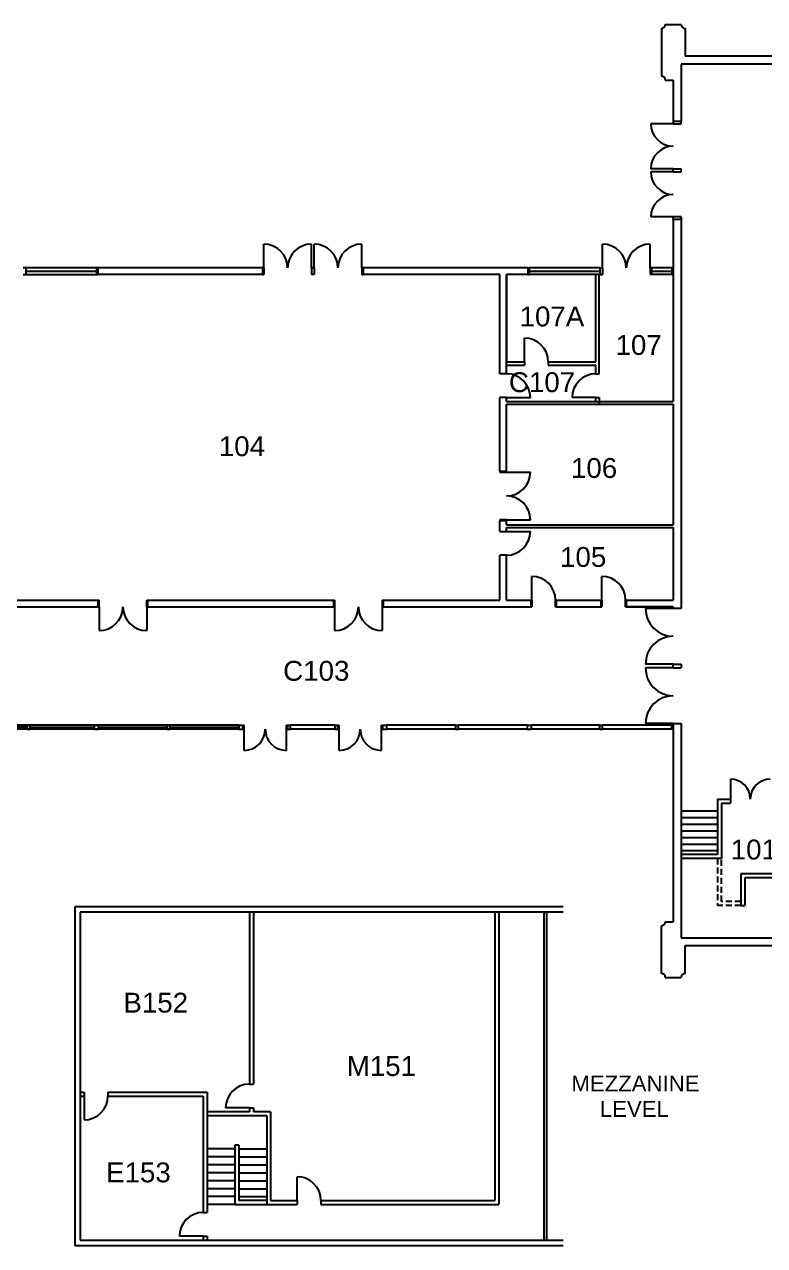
# Model space of a CAD drawing. Header units: inches. Extents: x 6 to 3619, y -312 to 2801.
# Drawn here: x 1226 to 2345, y -312 to 1533 of the extents above; entities that cross this region are included whole.
import ezdxf
from ezdxf.enums import TextEntityAlignment as Align

# ---------------------------------------------------------------- set-up
doc = ezdxf.new("R2010")
doc.units = ezdxf.units.IN
doc.header["$MEASUREMENT"] = 0
doc.linetypes.add('HIDDEN', pattern=[0.375, 0.25, -0.125])
for name, color, linetype in [('A-DOOR', 4, 'Continuous'), ('A-FLOR-STRS', 4, 'Continuous'), ('A-GLAZ', 3, 'Continuous'), ('A-PFLOR-TEXT', 3, 'Continuous'), ('A-PFLR-TEXT', 3, 'Continuous'), ('A-WALL', 5, 'Continuous'), ('A-WALL-JAMB', 6, 'Continuous')]:
    doc.layers.add(name, color=color, linetype=linetype)
doc.styles.get("Standard").update_dxf_attribs({"font": 'ARIAL.TTF'})

msp = doc.modelspace()

# ---------------------------------------------------------------- linework, layer by layer
at = {"layer": 'A-DOOR'}
for p, q in [((2207.1, 1383.3), (2173.1, 1383.3)), ((2207.1, 1315.3), (2173.1, 1315.3)), ((2207.1, 1310.3), (2173.1, 1310.3)), ((2207.1, 1242.3), (2173.1, 1242.3)), ((1588.1, 1165.3), (1588.1, 1201.3)), ((1660.1, 1165.3), (1660.1, 1201.3)), ((1664.1, 1165.3), (1664.1, 1201.3)), ((1736.1, 1165.3), (1736.1, 1201.3)), ((2100.1, 1165.3), (2100.1, 1201.3)), ((2172.1, 1165.3), (2172.1, 1201.3)), ((1982.1, 1023.3), (1982.1, 1059.3)), ((1955.1, 969.3), (1991.1, 969.3)), ((2090.1, 969.3), (2054.1, 969.3)), ((1955.1, 856.8), (1991.1, 856.8)), ((1955.1, 784.8), (1991.1, 784.8)), ((1955.1, 767.3), (1991.1, 767.3)), ((1993.1, 663.3), (1993.1, 699.3)), ((2099.1, 663.3), (2099.1, 699.3)), ((1339.1, 653.3), (1339.1, 617.3)), ((1411.1, 653.3), (1411.1, 617.3)), ((1695.1, 653.3), (1695.1, 617.3)), ((1767.1, 653.3), (1767.1, 617.3)), ((2207.1, 650.8), (2165.1, 650.8)), ((2207.1, 566.8), (2165.1, 566.8)), ((2207.1, 560.8), (2165.1, 560.8)), ((1558.3, 436.3), (1558.3, 468.3)), ((1622.3, 436.3), (1622.3, 468.3)), ((1702, 436.3), (1702, 468.3)), ((1766, 436.3), (1766, 468.3)), ((2207.1, 476.8), (2165.1, 476.8)), ((2293.6, 392.8), (2293.6, 362.8)), ((1316.4, -86), (1316.4, -122)), ((1566.4, -104), (1530.4, -104)), ((1638.4, -244), (1638.4, -208)), ((1496.4, -298), (1460.4, -298))]:
    msp.add_line(p, q, dxfattribs=at)
for centre, radius, start, end in [((2207.1, 1383.3), 34, 180, 270), ((2207.1, 1315.3), 34, 90, 180), ((2207.1, 1310.3), 34, 180, 270), ((2207.1, 1242.3), 34, 90, 180), ((1588.1, 1165.3), 36, 0, 90), ((1660.1, 1165.3), 36, 90, 180), ((1664.1, 1165.3), 36, 0, 90), ((1736.1, 1165.3), 36, 90, 180), ((2100.1, 1165.3), 36, 0, 90), ((2172.1, 1165.3), 36, 90, 180), ((1982.1, 1023.3), 36, 0, 90), ((1955.1, 969.3), 36, 0, 90), ((2090.1, 969.3), 36, 90, 180), ((1955.1, 856.8), 36, 270, 0), ((1955.1, 784.8), 36, 0, 90), ((1955.1, 767.3), 36, 270, 0), ((1993.1, 663.3), 36, 0, 90), ((2099.1, 663.3), 36, 0, 90), ((1339.1, 653.3), 36, 270, 0), ((1411.1, 653.3), 36, 180, 270), ((1695.1, 653.3), 36, 270, 0), ((1767.1, 653.3), 36, 180, 270), ((2207.1, 650.8), 42, 180, 270), ((2207.1, 566.8), 42, 90, 180), ((2207.1, 560.8), 42, 180, 270), ((2207.1, 476.8), 42, 90, 180), ((1558.3, 468.3), 32, 270, 0), ((1622.3, 468.3), 32, 180, 270), ((1702, 468.3), 32, 270, 0), ((1766, 468.3), 32, 180, 270), ((2293.6, 362.8), 30, 0, 90), ((2353.6, 362.8), 30, 90, 180), ((1566.4, -104), 36, 90, 180), ((1316.4, -86), 36, 270, 0), ((1638.4, -244), 36, 0, 90), ((1496.4, -298), 36, 90, 180)]:
    msp.add_arc(centre, radius, start, end, dxfattribs=at)
at = {"layer": 'A-FLOR-STRS'}
for p, q in [((2219.1, 344.8), (2274.1, 344.8)), ((2219.1, 334.8), (2274.1, 334.8)), ((2219.1, 324.8), (2274.1, 324.8)), ((2219.1, 314.8), (2274.1, 314.8)), ((2219.1, 304.8), (2274.1, 304.8)), ((2219.1, 294.8), (2274.1, 294.8)), ((2219.1, 284.8), (2274.1, 284.8)), ((1544.4, -166), (1502.4, -166)), ((1550.4, -166), (1592.4, -166)), ((1544.4, -178), (1502.4, -178)), ((1550.4, -178), (1592.4, -178)), ((1544.4, -190), (1502.4, -190)), ((1544.4, -202), (1502.4, -202)), ((1550.4, -190), (1592.4, -190)), ((1550.4, -202), (1592.4, -202)), ((1544.4, -214), (1502.4, -214)), ((1550.4, -214), (1592.4, -214)), ((1544.4, -226), (1502.4, -226)), ((1544.4, -238), (1502.4, -238)), ((1550.4, -226), (1592.4, -226)), ((1550.4, -238), (1592.4, -238)), ((1544.4, -250), (1502.4, -250))]:
    msp.add_line(p, q, dxfattribs=at)
at = {"layer": 'A-GLAZ'}
for p, q in [((1335.1, 1165.3), (1228.1, 1165.3)), ((2096.1, 1165.3), (1989.1, 1165.3)), ((2205.1, 1165.3), (2174.1, 1165.3)), ((1228.1, 1160.3), (1335.1, 1160.3)), ((1228.1, 1155.3), (1335.1, 1155.3)), ((1989.1, 1160.3), (2096.1, 1160.3)), ((2096.1, 1155.3), (1989.1, 1155.3)), ((2174.1, 1160.3), (2205.1, 1160.3)), ((2205.1, 1155.3), (2174.1, 1155.3)), ((1550.1, 474.3), (1129.1, 474.3)), ((1550.1, 468.3), (1129.1, 468.3)), ((1230.1, 471.3), (1131.1, 471.3)), ((1234.1, 471.3), (1332.1, 471.3)), ((1338.1, 471.3), (1442.1, 471.3)), ((1446.1, 471.3), (1550.1, 471.3)), ((1695.8, 474.3), (1628.5, 474.3)), ((1695.8, 468.3), (1628.5, 468.3)), ((1878.1, 474.3), (1774.1, 474.3)), ((1878.1, 468.3), (1774.1, 468.3)), ((1986.1, 474.3), (1882.1, 474.3)), ((1986.1, 468.3), (1882.1, 468.3)), ((2096.1, 474.3), (1992.1, 474.3)), ((2096.1, 468.3), (1992.1, 468.3)), ((2205.1, 474.3), (2100.1, 474.3)), ((2205.1, 468.3), (2100.1, 468.3))]:
    msp.add_line(p, q, dxfattribs=at)
at = {"layer": 'A-WALL'}
for p, q in [((2195.1, 1533.3), (2219.1, 1533.3)), ((2189.1, 1527.3), (2189.1, 1455.3)), ((2225.1, 1527.3), (2225.1, 1485.3)), ((2534.1, 1485.3), (2225.1, 1485.3)), ((2219.1, 1473.3), (2219.1, 1387.3)), ((3575.1, 1473.3), (2219.1, 1473.3)), ((2195.1, 1449.3), (2207.1, 1449.3)), ((2207.1, 1449.3), (2207.1, 1387.3)), ((2207.1, 1238.3), (2207.1, 963.3)), ((2219.1, 1238.3), (2219.1, 651.3)), ((1586.1, 1165.3), (1337.1, 1165.3)), ((1987.1, 1165.3), (1738.1, 1165.3)), ((1586.1, 1155.3), (1337.1, 1155.3)), ((1945.1, 1155.3), (1738.1, 1155.3)), ((1945.1, 1005.3), (1945.1, 1155.3)), ((1955.1, 1155.3), (1955.1, 1023.3)), ((1955.1, 1005.3), (1955.1, 1155.3)), ((1987.1, 1155.3), (1955.1, 1155.3)), ((2090.1, 1023.3), (2090.1, 1155.3)), ((2095.1, 1005.3), (2095.1, 1155.3)), ((1955.1, 1023.3), (1982.1, 1023.3)), ((1955.1, 1023.3), (1982.1, 1023.3)), ((1955.1, 1023.3), (1982.1, 1023.3)), ((1955.1, 1018.3), (1982.1, 1018.3)), ((1982.1, 1023.3), (1982.1, 1018.3)), ((2018.1, 1023.3), (2090.1, 1023.3)), ((2018.1, 1023.3), (2090.1, 1023.3)), ((2018.1, 1023.3), (2018.1, 1018.3)), ((2018.1, 1018.3), (2090.1, 1018.3)), ((2090.1, 1005.3), (2090.1, 1018.3)), ((1955.1, 1005.3), (1945.1, 1005.3)), ((2090.1, 1005.3), (2095.1, 1005.3)), ((1945.1, 858.3), (1945.1, 969.3)), ((1955.1, 969.3), (1945.1, 969.3)), ((1955.1, 963.3), (1955.1, 969.3)), ((1955.1, 963.3), (2207.1, 963.3)), ((2090.1, 963.3), (2090.1, 969.3)), ((2090.1, 969.3), (2095.1, 969.3)), ((2095.1, 969.3), (2095.1, 959.3)), ((1955.1, 858.3), (1955.1, 959.3)), ((1955.1, 959.3), (2207.1, 959.3)), ((2207.1, 959.3), (2207.1, 777.3)), ((1945.1, 767.3), (1945.1, 783.3)), ((1955.1, 777.3), (1955.1, 783.3)), ((1955.1, 777.3), (2207.1, 777.3)), ((1945.1, 767.3), (1955.1, 767.3)), ((1955.1, 773.3), (2207.1, 773.3)), ((1955.1, 767.3), (1955.1, 773.3)), ((2207.1, 773.3), (2207.1, 663.3)), ((1955.1, 731.3), (1945.1, 731.3)), ((1945.1, 663.3), (1945.1, 731.3)), ((1955.1, 663.3), (1955.1, 731.3)), ((1117.1, 663.3), (1339.1, 663.3)), ((1117.1, 653.3), (1339.1, 653.3)), ((1411.1, 663.3), (1695.1, 663.3)), ((1411.1, 653.3), (1695.1, 653.3)), ((1767.1, 663.3), (1945.1, 663.3)), ((1767.1, 653.3), (1993.1, 653.3)), ((1955.1, 663.3), (1993.1, 663.3)), ((2029.1, 663.3), (2099.1, 663.3)), ((2029.1, 653.3), (2099.1, 653.3)), ((2135.1, 663.3), (2207.1, 663.3)), ((2135.1, 653.3), (2207.1, 653.3)), ((2207.1, 653.3), (2135.1, 653.3)), ((2207.1, 653.3), (2207.1, 651.3)), ((2219.1, 650.8), (2207.1, 650.8)), ((2219.1, 651.3), (2219.1, 650.8)), ((2207.1, 476.8), (2219.1, 476.8)), ((2207.1, 476.3), (2207.1, 177.3)), ((2219.1, 476.8), (2219.1, 476.3)), ((2219.1, 476.3), (2219.1, 153.3)), ((2274.1, 362.8), (2274.1, 278.8)), ((2274.1, 362.8), (2293.6, 362.8)), ((2280.1, 356.8), (2280.1, 272.8)), ((2280.1, 356.8), (2293.6, 356.8)), ((2293.6, 362.8), (2293.6, 356.8)), ((2274.1, 278.8), (2219.1, 278.8)), ((2280.1, 272.8), (2219.1, 272.8)), ((2367.1, 249.8), (2309.1, 249.8)), ((2309.1, 249.8), (2309.1, 201.8)), ((2367.1, 243.8), (2315.1, 243.8)), ((2315.1, 243.8), (2315.1, 201.8)), ((2040.8, 200), (1302.4, 200)), ((1302.4, 200), (1302.4, -312)), ((1310.4, 192), (1310.4, -304)), ((2040.8, 192), (1310.4, 192)), ((1566.4, 192), (1566.4, -68)), ((1572.4, 192), (1572.4, -68)), ((1937.4, 192), (1937.4, -244)), ((1943.4, 192), (1943.4, -250)), ((2011.4, 192), (2011.4, -304)), ((2015.4, 192), (2015.4, -304)), ((2309.1, 201.8), (2315.1, 201.8)), ((2189.1, 99.3), (2189.1, 171.3)), ((2195.1, 177.3), (2207.1, 177.3)), ((2219.1, 153.3), (2367.1, 153.3)), ((2225.1, 141.3), (2534.1, 141.3)), ((2225.1, 99.3), (2225.1, 141.3)), ((2195.1, 93.3), (2219.1, 93.3)), ((1566.4, -68), (1572.4, -68)), ((1310.4, -80), (1316.4, -80)), ((1310.4, -86), (1316.4, -86)), ((1316.4, -80), (1316.4, -86)), ((1352.4, -80), (1352.4, -86)), ((1352.4, -80), (1502.4, -80)), ((1352.4, -86), (1496.4, -86)), ((1496.4, -86), (1496.4, -262)), ((1502.4, -80), (1502.4, -262)), ((1566.4, -110), (1502.4, -110)), ((1566.4, -104), (1572.4, -104)), ((1566.4, -104), (1566.4, -110)), ((1572.4, -104), (1572.4, -110)), ((1598.4, -110), (1572.4, -110)), ((1598.4, -110), (1598.4, -244)), ((1592.4, -116), (1502.4, -116)), ((1592.4, -116), (1592.4, -250)), ((1544.4, -160), (1544.4, -250)), ((1550.4, -160), (1544.4, -160)), ((1550.4, -160), (1550.4, -244)), ((1544.4, -250), (1638.4, -250)), ((1592.4, -244), (1550.4, -244)), ((1598.4, -244), (1638.4, -244)), ((1638.4, -244), (1638.4, -250)), ((1674.4, -244), (1674.4, -250)), ((1674.4, -244), (1937.4, -244)), ((1674.4, -250), (1943.4, -250)), ((1496.4, -262), (1502.4, -262)), ((1302.4, -312), (2040.8, -312)), ((1310.4, -304), (2040.8, -304)), ((1496.4, -298), (1502.4, -298)), ((1496.4, -298), (1496.4, -304)), ((1502.4, -298), (1502.4, -304))]:
    msp.add_line(p, q, dxfattribs=at)
at = {"layer": 'A-WALL', "linetype": 'HIDDEN', "ltscale": 36}
for p, q in [((2274.1, 272.8), (2274.1, 201.8)), ((2280.1, 207.8), (2280.1, 272.8)), ((2309.1, 207.8), (2280.1, 207.8)), ((2309.1, 201.8), (2274.1, 201.8))]:
    msp.add_line(p, q, dxfattribs=at)
at = {"layer": 'A-WALL'}
for centre, start, end in [((2189.1, 1533.3), 270, 360), ((2225.1, 1533.3), 180, 270), ((2189.1, 1449.3), 0, 90), ((2189.1, 177.3), 270, 0), ((2189.1, 93.3), 0, 90), ((2225.1, 93.3), 90, 180)]:
    msp.add_arc(centre, 6, start, end, dxfattribs=at)
at = {"layer": 'A-WALL-JAMB'}
for p, q in [((2207.1, 1387.3), (2207.1, 1383.3)), ((2207.1, 1387.3), (2219.1, 1387.3)), ((2219.1, 1383.3), (2219.1, 1387.3)), ((2207.1, 1383.3), (2219.1, 1383.3)), ((2207.1, 1310.3), (2207.1, 1315.3)), ((2207.1, 1315.3), (2219.1, 1315.3)), ((2207.1, 1310.3), (2219.1, 1310.3)), ((2219.1, 1310.3), (2219.1, 1315.3)), ((2207.1, 1238.3), (2207.1, 1242.3)), ((2219.1, 1242.3), (2207.1, 1242.3)), ((2219.1, 1238.3), (2207.1, 1238.3)), ((2219.1, 1242.3), (2219.1, 1238.3)), ((1228.1, 1165.3), (1224.1, 1165.3)), ((1228.1, 1165.3), (1228.1, 1155.3)), ((1337.1, 1165.3), (1335.1, 1165.3)), ((1335.1, 1165.3), (1335.1, 1155.3)), ((1337.1, 1165.3), (1337.1, 1155.3)), ((1588.1, 1165.3), (1586.1, 1165.3)), ((1586.1, 1165.3), (1586.1, 1155.3)), ((1588.1, 1165.3), (1588.1, 1155.3)), ((1664.1, 1165.3), (1660.1, 1165.3)), ((1660.1, 1165.3), (1660.1, 1155.3)), ((1664.1, 1165.3), (1664.1, 1155.3)), ((1738.1, 1165.3), (1736.1, 1165.3)), ((1736.1, 1165.3), (1736.1, 1155.3)), ((1738.1, 1165.3), (1738.1, 1155.3)), ((1987.1, 1165.3), (1989.1, 1165.3)), ((1987.1, 1165.3), (1987.1, 1155.3)), ((1989.1, 1165.3), (1989.1, 1155.3)), ((2096.1, 1165.3), (2100.1, 1165.3)), ((2096.1, 1165.3), (2096.1, 1155.3)), ((2100.1, 1165.3), (2100.1, 1155.3)), ((2174.1, 1165.3), (2172.1, 1165.3)), ((2172.1, 1165.3), (2172.1, 1155.3)), ((2174.1, 1165.3), (2174.1, 1155.3)), ((2205.1, 1165.3), (2207.1, 1165.3)), ((2205.1, 1165.3), (2205.1, 1155.3)), ((1224.1, 1155.3), (1228.1, 1155.3)), ((1335.1, 1155.3), (1337.1, 1155.3)), ((1586.1, 1155.3), (1588.1, 1155.3)), ((1664.1, 1155.3), (1660.1, 1155.3)), ((1736.1, 1155.3), (1738.1, 1155.3)), ((1987.1, 1155.3), (1989.1, 1155.3)), ((2096.1, 1155.3), (2100.1, 1155.3)), ((2174.1, 1155.3), (2172.1, 1155.3)), ((2205.1, 1155.3), (2207.1, 1155.3)), ((1945.1, 858.3), (1955.1, 858.3)), ((1945.1, 858.3), (1945.1, 856.8)), ((1945.1, 856.8), (1955.1, 856.8)), ((1955.1, 856.8), (1955.1, 858.3)), ((1955.1, 784.8), (1945.1, 784.8)), ((1945.1, 784.8), (1945.1, 783.3)), ((1955.1, 783.3), (1945.1, 783.3)), ((1955.1, 783.3), (1955.1, 784.8)), ((1337.6, 653.3), (1337.6, 663.3)), ((1337.6, 663.3), (1339.1, 663.3)), ((1337.6, 653.3), (1339.1, 653.3)), ((1339.1, 653.3), (1339.1, 663.3)), ((1411.1, 653.3), (1411.1, 663.3)), ((1411.1, 663.3), (1412.6, 663.3)), ((1411.1, 653.3), (1412.6, 653.3)), ((1412.6, 653.3), (1412.6, 663.3)), ((1693.6, 663.3), (1693.6, 653.3)), ((1693.6, 663.3), (1695.1, 663.3)), ((1693.6, 653.3), (1695.1, 653.3)), ((1695.1, 663.3), (1695.1, 653.3)), ((1767.1, 663.3), (1767.1, 653.3)), ((1767.1, 663.3), (1768.6, 663.3)), ((1767.1, 653.3), (1768.6, 653.3)), ((1768.6, 663.3), (1768.6, 653.3)), ((1991.6, 663.3), (1991.6, 653.3)), ((1991.6, 663.3), (1993.1, 663.3)), ((1991.6, 653.3), (1993.1, 653.3)), ((1993.1, 663.3), (1993.1, 653.3)), ((2029.1, 653.3), (2029.1, 663.3)), ((2029.1, 663.3), (2030.6, 663.3)), ((2029.1, 653.3), (2030.6, 653.3)), ((2030.6, 653.3), (2030.6, 663.3)), ((2097.6, 663.3), (2097.6, 653.3)), ((2097.6, 663.3), (2099.1, 663.3)), ((2097.6, 653.3), (2099.1, 653.3)), ((2099.1, 663.3), (2099.1, 653.3)), ((2135.1, 653.3), (2135.1, 663.3)), ((2135.1, 663.3), (2136.6, 663.3)), ((2135.1, 653.3), (2136.6, 653.3)), ((2136.6, 653.3), (2136.6, 663.3)), ((2207.1, 560.8), (2207.1, 566.8)), ((2207.1, 566.8), (2219.1, 566.8)), ((2207.1, 560.8), (2219.1, 560.8)), ((2219.1, 566.8), (2219.1, 560.8)), ((1230.1, 474.3), (1234.1, 474.3)), ((1230.1, 474.3), (1230.1, 468.3)), ((1230.1, 468.3), (1234.1, 468.3)), ((1234.1, 474.3), (1234.1, 468.3)), ((1332.1, 474.3), (1338.1, 474.3)), ((1332.1, 468.3), (1332.1, 474.3)), ((1332.1, 468.3), (1338.1, 468.3)), ((1338.1, 468.3), (1338.1, 474.3)), ((1442.1, 474.3), (1446.1, 474.3)), ((1442.1, 468.3), (1442.1, 474.3)), ((1442.1, 468.3), (1446.1, 468.3)), ((1446.1, 468.3), (1446.1, 474.3)), ((1550.1, 474.3), (1556.1, 474.3)), ((1550.1, 474.3), (1550.1, 468.3)), ((1550.1, 468.3), (1556.1, 468.3)), ((1556.1, 474.3), (1558.3, 474.3)), ((1556.1, 474.3), (1556.1, 468.3)), ((1556.1, 468.3), (1558.3, 468.3)), ((1558.3, 468.3), (1558.3, 474.3)), ((1622.3, 474.3), (1624.5, 474.3)), ((1622.3, 468.3), (1622.3, 474.3)), ((1622.3, 468.3), (1624.5, 468.3)), ((1624.5, 474.3), (1628.5, 474.3)), ((1624.5, 468.3), (1624.5, 474.3)), ((1624.5, 468.3), (1628.5, 468.3)), ((1628.5, 468.3), (1628.5, 474.3)), ((1695.8, 474.3), (1699.8, 474.3)), ((1695.8, 468.3), (1695.8, 474.3)), ((1695.8, 468.3), (1699.8, 468.3)), ((1699.8, 474.3), (1702, 474.3)), ((1699.8, 468.3), (1699.8, 474.3)), ((1699.8, 468.3), (1702, 468.3)), ((1702, 468.3), (1702, 474.3)), ((1766, 474.3), (1768.1, 474.3)), ((1766, 468.3), (1766, 474.3)), ((1766, 468.3), (1768.1, 468.3)), ((1768.1, 474.3), (1774.1, 474.3)), ((1768.1, 468.3), (1768.1, 474.3)), ((1768.1, 468.3), (1774.1, 468.3)), ((1774.1, 468.3), (1774.1, 474.3)), ((1878.1, 474.3), (1882.1, 474.3)), ((1878.1, 474.3), (1878.1, 468.3)), ((1878.1, 468.3), (1882.1, 468.3)), ((1882.1, 474.3), (1882.1, 468.3)), ((1986.1, 474.3), (1992.1, 474.3)), ((1986.1, 474.3), (1986.1, 468.3)), ((1986.1, 468.3), (1992.1, 468.3)), ((1992.1, 474.3), (1992.1, 468.3)), ((2096.1, 474.3), (2100.1, 474.3)), ((2096.1, 468.3), (2096.1, 474.3)), ((2096.1, 468.3), (2100.1, 468.3)), ((2100.1, 468.3), (2100.1, 474.3)), ((2205.1, 474.3), (2207.1, 474.3)), ((2205.1, 468.3), (2205.1, 474.3)), ((2207.1, 468.3), (2205.1, 468.3))]:
    msp.add_line(p, q, dxfattribs=at)

# ---------------------------------------------------------------- texts
at = {"layer": 'A-PFLOR-TEXT'}
for s, p in [('107A', (2023.7, 1077)), ('107', (2154.8, 1033.9)), ('C107', (2008.7, 977.7)), ('104', (1555, 880.9)), ('106', (2087.4, 848)), ('105', (2070.9, 713.6)), ('C103', (1667.4, 541.5)), ('101A', (2342.9, 271.5)), ('B152', (1424.7, 40.1)), ('M151', (1765.8, -55.7)), ('E153', (1398.5, -216.4))]:
    msp.add_text(s, height=30, dxfattribs=at).set_placement(p, align=Align.CENTER)
at = {"layer": 'A-PFLR-TEXT'}
for s, p in [('MEZZANINE', (2053.1, -79)), ('LEVEL', (2096.1, -117.5))]:
    msp.add_text(s, height=24, dxfattribs=at).set_placement(p)

doc.saveas('drawing.dxf')
